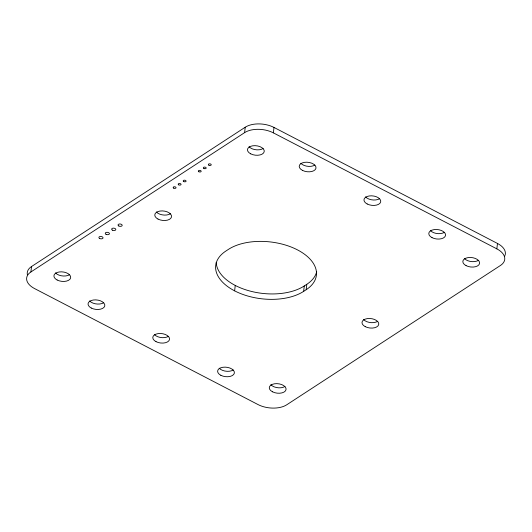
<?xml version="1.0" encoding="UTF-8"?>
<svg xmlns="http://www.w3.org/2000/svg" width="532" height="532" viewBox="0 0 532 532"><rect width="100%" height="100%" fill="white"/><g stroke="black" fill="none" stroke-linecap="round" stroke-linejoin="round"><path stroke-width="0.8" d="M497.473 243.45L496.841 248.863A20.595 11.578 6.6 0 1 500.466 265.468L286.768 404.772A20.595 11.578 6.6 0 1 258 404.559L34.527 288.55A20.595 11.578 6.6 0 1 30.909 271.952L31.534 266.532L245.232 127.228A20.595 11.578 6.6 0 1 274 127.441L497.473 243.45A20.595 11.578 6.6 0 1 505.207 254.828M30.909 271.952L244.607 132.641L245.232 127.228M316.673 271.772A49.423 27.784 6.6 0 1 306.798 284.307L306.173 289.721L303.659 291.363A49.423 27.784 6.6 0 1 234.625 290.851L235.25 285.438M496.841 248.863L273.368 132.854L274 127.441M303.659 291.363L304.284 285.95L306.798 284.307M103.7 302.715A8.445 4.748 6.6 0 1 89.642 300.926M504.981 255.56A20.595 11.578 6.6 0 1 504.668 256.278M244.607 132.641A20.595 11.578 6.6 0 1 273.368 132.854M234.625 290.851A49.423 27.784 6.6 0 1 225.927 251.011L228.441 249.375A49.423 27.784 6.6 0 1 297.474 249.88A49.423 27.784 6.6 0 1 306.173 289.721M27.385 274.791A20.595 11.578 6.6 0 1 31.534 266.532M304.284 285.95A49.423 27.784 6.6 0 1 249.854 291.017A49.423 27.784 6.6 0 1 216.225 262.349M263.127 148.501A8.445 4.748 6.6 0 1 249.069 146.712M314.877 165.053A8.445 4.748 6.6 0 1 300.819 163.264M69.572 274.678A8.445 4.748 6.6 0 1 55.514 272.889M444.446 232.311A8.445 4.748 6.6 0 1 430.388 230.522M379.622 198.662A8.445 4.748 6.6 0 1 365.564 196.873M478.494 260.308A8.445 4.748 6.6 0 1 464.436 258.519M284.939 386.478A8.445 4.748 6.6 0 1 270.881 384.689M168.445 336.324A8.445 4.748 6.6 0 1 154.386 334.535M377.654 321.321A8.445 4.748 6.6 0 1 363.595 319.533M170.426 213.744A8.445 4.748 6.6 0 1 156.368 211.955M233.269 369.973A8.445 4.748 6.6 0 1 219.211 368.184M91.278 308.041A8.445 4.748 6.6 0 0 104.757 305.986A8.445 4.748 6.6 0 0 93.26 300.015A8.445 4.748 6.6 0 0 91.278 308.041M466.072 265.634A8.445 4.748 6.6 0 0 479.558 263.579A8.445 4.748 6.6 0 0 468.054 257.608A8.445 4.748 6.6 0 0 466.072 265.634M250.705 153.834A8.445 4.748 6.6 0 0 264.185 151.78A8.445 4.748 6.6 0 0 252.687 145.808A8.445 4.748 6.6 0 0 250.705 153.834M57.15 280.005A8.445 4.748 6.6 0 0 70.63 277.95A8.445 4.748 6.6 0 0 59.132 271.978A8.445 4.748 6.6 0 0 57.15 280.005M272.517 391.805A8.445 4.748 6.6 0 0 286.003 389.757A8.445 4.748 6.6 0 0 274.499 383.785A8.445 4.748 6.6 0 0 272.517 391.805M156.022 341.65A8.445 4.748 6.6 0 0 169.502 339.596A8.445 4.748 6.6 0 0 158.004 333.624A8.445 4.748 6.6 0 0 156.022 341.65M365.231 326.648A8.445 4.748 6.6 0 0 378.711 324.593A8.445 4.748 6.6 0 0 367.213 318.621A8.445 4.748 6.6 0 0 365.231 326.648M158.011 219.071A8.445 4.748 6.6 0 0 171.49 217.016A8.445 4.748 6.6 0 0 159.992 211.051A8.445 4.748 6.6 0 0 158.011 219.071M220.847 375.299A8.445 4.748 6.6 0 0 234.326 373.245A8.445 4.748 6.6 0 0 222.828 367.279A8.445 4.748 6.6 0 0 220.847 375.299M302.462 170.38A8.445 4.748 6.6 0 0 315.942 168.325A8.445 4.748 6.6 0 0 304.437 162.353A8.445 4.748 6.6 0 0 302.462 170.38M367.2 203.989A8.445 4.748 6.6 0 0 380.679 201.934A8.445 4.748 6.6 0 0 369.181 195.962A8.445 4.748 6.6 0 0 367.2 203.989M432.024 237.638A8.445 4.748 6.6 0 0 445.503 235.583A8.445 4.748 6.6 0 0 434.006 229.618A8.445 4.748 6.6 0 0 432.024 237.638M208.923 165.199A1.443 0.811 6.6 0 0 211.224 164.847A1.443 0.811 6.6 0 0 209.262 163.829A1.443 0.811 6.6 0 0 208.923 165.199M203.896 168.478A1.443 0.811 6.6 0 0 206.197 168.125A1.443 0.811 6.6 0 0 204.235 167.108A1.443 0.811 6.6 0 0 203.896 168.478M198.868 171.75A1.443 0.811 6.6 0 0 201.169 171.404A1.443 0.811 6.6 0 0 199.201 170.38A1.443 0.811 6.6 0 0 198.868 171.75M183.779 181.585A1.443 0.811 6.6 0 0 186.08 181.232A1.443 0.811 6.6 0 0 184.119 180.215A1.443 0.811 6.6 0 0 183.779 181.585M178.752 184.863A1.443 0.811 6.6 0 0 181.053 184.511A1.443 0.811 6.6 0 0 179.091 183.493A1.443 0.811 6.6 0 0 178.752 184.863M173.725 188.142A1.443 0.811 6.6 0 0 176.025 187.789A1.443 0.811 6.6 0 0 174.064 186.772A1.443 0.811 6.6 0 0 173.725 188.142M99.684 238.489A2.095 1.177 6.6 0 0 103.022 237.984A2.095 1.177 6.6 0 0 100.176 236.501A2.095 1.177 6.6 0 0 99.684 238.489M106.068 234.326A2.095 1.177 6.6 0 0 109.412 233.821A2.095 1.177 6.6 0 0 106.56 232.338A2.095 1.177 6.6 0 0 106.068 234.326M112.458 230.163A2.095 1.177 6.6 0 0 115.796 229.658A2.095 1.177 6.6 0 0 112.944 228.175A2.095 1.177 6.6 0 0 112.458 230.163M118.842 226A2.095 1.177 6.6 0 0 122.18 225.495A2.095 1.177 6.6 0 0 119.334 224.012A2.095 1.177 6.6 0 0 118.842 226"/></g></svg>
